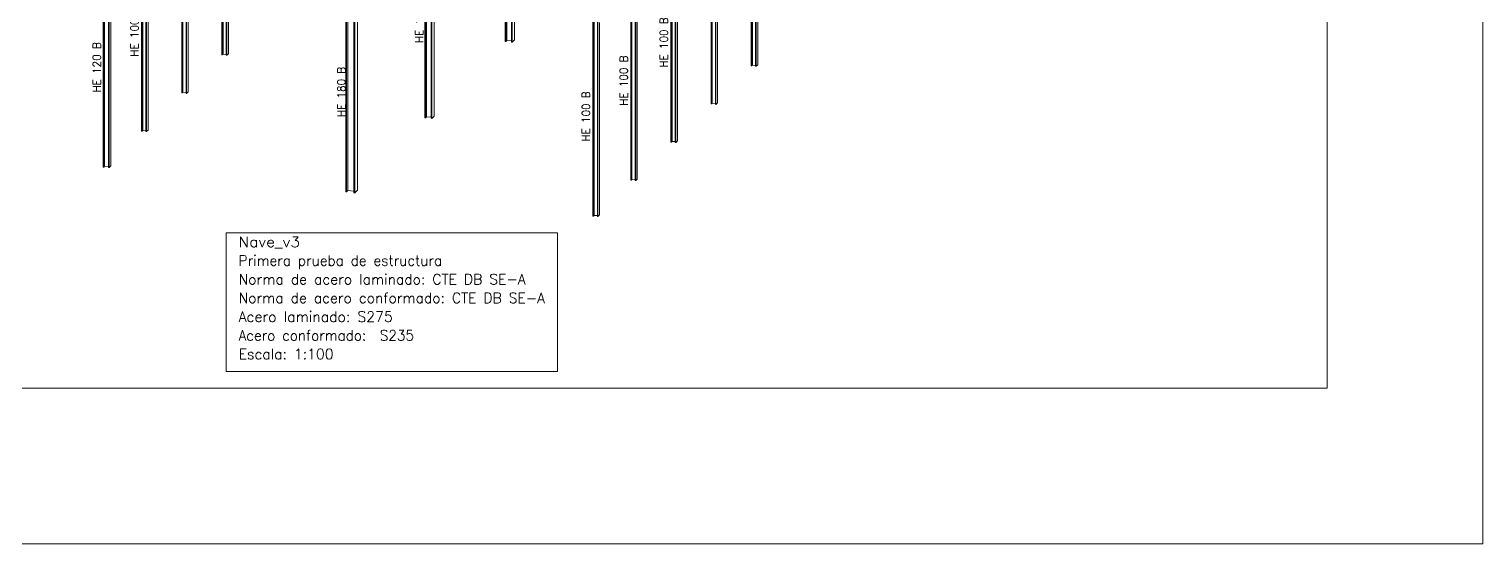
# Model space of a CAD drawing. Header units: millimetres. Extents: x 0 to 42, y 0 to 29.7.
# Drawn here: x 14.02 to 42, y 0 to 9.92 of the extents above; entities that cross this region are included whole.
import ezdxf
from ezdxf.enums import TextEntityAlignment as Align

# ---------------------------------------------------------------- set-up
doc = ezdxf.new("R2010")
doc.units = ezdxf.units.MM
for name, color, linetype, lineweight in [('BARRAS_DE_ACERO', 7, 'Continuous', 9), ('RECUAD_LIMITES', 2, 'Continuous', 0), ('RECUAD_MARCO', 1, 'Continuous', 20), ('REFERENCIA_DE_LAS_BARRAS', 2, 'Continuous', 9), ('TABLAS', 1, 'Continuous', 9)]:
    doc.layers.add(name, color=color, linetype=linetype, lineweight=lineweight)
doc.styles.add('CYPETXT', font='romans__.ttf', dxfattribs={"height": 0.2})

msp = doc.modelspace()

# ---------------------------------------------------------------- linework, layer by layer
at = {"layer": 'BARRAS_DE_ACERO'}
for p, q in [((28.00141, 9.218), (28.00141, 12.92989)), ((28.01092, 13.00275), (28.01092, 9.20177)), ((27.91581, 12.84849), (27.91581, 9.21132)), ((27.92532, 12.85752), (27.92532, 9.21037)), ((27.93985, 9.22418), (27.93985, 12.87134)), ((27.14327, 12.11377), (27.14327, 8.47659)), ((27.15278, 8.47564), (27.15278, 12.1228)), ((27.22887, 12.19517), (27.22887, 8.48327)), ((27.23838, 12.26801), (27.23838, 8.46704)), ((26.46583, 11.62789), (26.46583, 7.73231)), ((26.49674, 11.49887), (26.49674, 7.7617)), ((26.37073, 11.37904), (26.37073, 7.74186)), ((26.38024, 7.7409), (26.38024, 11.38807)), ((26.39476, 11.40188), (26.39476, 7.75472)), ((26.45632, 7.74854), (26.45632, 11.46043)), ((15.44394, 11.01612), (15.44394, 7.25986)), ((15.47193, 7.27549), (15.47193, 11.01331)), ((15.55806, 7.2484), (15.55806, 11.04343)), ((16.18273, 10.94194), (16.18273, 7.95249)), ((16.19224, 7.95154), (16.19224, 10.94098)), ((16.20676, 10.93953), (16.20676, 7.96535)), ((16.26832, 7.95917), (16.26832, 10.93334)), ((16.30873, 10.92929), (16.30873, 7.97233)), ((16.95527, 10.86438), (16.95527, 8.68723)), ((16.96478, 10.86342), (16.96478, 8.68627)), ((16.9793, 8.70008), (16.9793, 10.86197)), ((17.08128, 8.70707), (17.08128, 10.85172)), ((17.72781, 9.42196), (17.72781, 10.7868)), ((17.81341, 10.77821), (17.81341, 9.42863)), ((17.85382, 9.4418), (17.85382, 10.77415)), ((24.9671, 6.30693), (24.9671, 10.82351)), ((25.62222, 10.63912), (25.62222, 7.01999)), ((25.68378, 10.69766), (25.68378, 7.01381)), ((25.69329, 6.99758), (25.69329, 10.70671)), ((25.72419, 7.02697), (25.72419, 10.7641)), ((20.15368, 6.80509), (20.15368, 10.54323)), ((20.27174, 10.53137), (20.27174, 6.79324)), ((20.28505, 6.76404), (20.28505, 10.51124)), ((20.34068, 6.81694), (20.34068, 10.52446)), ((21.6378, 8.21057), (21.6378, 10.39422)), ((21.64921, 8.20943), (21.64921, 10.39307)), ((21.66976, 10.39101), (21.66976, 8.22897)), ((25.59819, 10.61627), (25.59819, 7.00713)), ((25.6077, 10.62531), (25.6077, 7.00617)), ((23.18288, 9.68004), (23.18288, 10.23909)), ((23.31603, 9.66667), (23.31603, 10.22571)), ((23.35929, 9.70781), (23.35929, 10.22137)), ((24.95759, 6.32316), (24.95759, 10.12933)), ((24.872, 10.06949), (24.872, 6.31648)), ((24.998, 6.33632), (24.998, 10.04544)), ((23.1943, 9.67889), (23.18288, 9.68004)), ((23.21484, 9.69844), (23.1943, 9.67889)), ((23.30462, 9.68943), (23.30462, 9.66781)), ((23.30462, 9.66781), (23.31603, 9.66667)), ((23.31603, 9.66667), (23.35929, 9.70781)), ((17.73732, 9.421), (17.72781, 9.42196)), ((17.73732, 9.421), (17.75185, 9.43481)), ((17.81341, 9.42863), (17.75185, 9.43481)), ((17.81341, 9.41336), (17.81341, 9.42863)), ((17.82292, 9.41241), (17.81341, 9.41336)), ((27.92532, 9.21037), (27.91581, 9.21132)), ((27.93985, 9.22418), (27.92532, 9.21037)), ((28.00141, 9.218), (27.93985, 9.22418)), ((28.00141, 9.218), (28.00141, 9.20273)), ((28.00141, 9.20273), (28.01092, 9.20177)), ((28.01092, 9.20177), (28.04182, 9.23116)), ((16.96478, 8.68627), (16.95527, 8.68723)), ((16.96478, 8.68627), (16.9793, 8.70008)), ((17.04086, 8.67863), (17.04086, 8.6939)), ((17.04086, 8.67863), (17.05037, 8.67768)), ((27.14327, 8.47659), (27.15278, 8.47564)), ((27.16731, 8.48945), (27.15278, 8.47564)), ((27.22887, 8.468), (27.22887, 8.48327)), ((27.23838, 8.46704), (27.22887, 8.468)), ((27.26928, 8.49643), (27.23838, 8.46704)), ((21.64921, 8.20943), (21.6378, 8.21057)), ((21.64921, 8.20943), (21.66976, 8.22897)), ((21.66976, 8.22897), (21.75953, 8.21997)), ((21.75953, 8.19835), (21.75953, 8.21997)), ((21.77095, 8.19721), (21.75953, 8.19835)), ((16.18273, 7.95249), (16.19224, 7.95154)), ((16.20676, 7.96535), (16.19224, 7.95154)), ((16.26832, 7.95917), (16.20676, 7.96535)), ((16.26832, 7.95917), (16.26832, 7.9439)), ((16.26832, 7.9439), (16.27783, 7.94294)), ((26.37073, 7.74186), (26.38024, 7.7409)), ((26.38024, 7.7409), (26.39476, 7.75472)), ((26.39476, 7.75472), (26.45632, 7.74854)), ((26.45632, 7.74854), (26.45632, 7.73326)), ((26.46583, 7.73231), (26.45632, 7.73326)), ((26.49674, 7.7617), (26.46583, 7.73231)), ((15.4544, 7.25881), (15.47193, 7.27549)), ((15.59514, 7.28367), (15.55806, 7.2484)), ((15.44394, 7.25986), (15.4544, 7.25881)), ((15.5476, 7.24945), (15.5476, 7.26789)), ((15.55806, 7.2484), (15.5476, 7.24945)), ((25.59819, 7.00713), (25.6077, 7.00617)), ((25.6077, 7.00617), (25.62222, 7.01999)), ((25.62222, 7.01999), (25.68378, 7.01381)), ((25.68378, 7.01381), (25.68378, 6.99853)), ((25.69329, 6.99758), (25.68378, 6.99853)), ((25.72419, 7.02697), (25.69329, 6.99758)), ((20.11386, 6.78123), (20.12718, 6.77989)), ((20.12718, 6.77989), (20.15368, 6.80509)), ((20.27174, 6.79324), (20.15368, 6.80509)), ((20.27174, 6.76538), (20.27174, 6.79324)), ((20.28505, 6.76404), (20.27174, 6.76538)), ((20.34068, 6.81694), (20.28505, 6.76404)), ((24.88151, 6.31553), (24.872, 6.31648)), ((24.95759, 6.30789), (24.95759, 6.32316)), ((24.9671, 6.30693), (24.95759, 6.30789)), ((24.998, 6.33632), (24.9671, 6.30693))]:
    msp.add_line(p, q, dxfattribs=at)
for points in [[(28.04182, 9.23116), (28.04182, 12.96831), (28.04182, 12.97534), (28.04182, 13.01384)], [(27.91581, 12.84849), (27.26928, 12.23359), (27.26928, 8.49643)], [(27.22887, 8.48327), (27.16731, 8.48945), (27.16731, 12.13662)], [(15.4544, 7.25881), (15.4544, 11.06304), (15.44584, 11.0639)], [(15.47193, 7.27549), (15.5476, 7.26789), (15.5476, 11.00571)], [(16.18273, 10.94194), (15.59514, 11.00094), (15.59514, 7.28367)], [(16.27783, 10.93239), (16.27783, 7.94294), (16.30873, 7.97233)], [(16.9793, 8.70008), (17.04086, 8.6939), (17.04086, 10.85578)], [(17.05037, 10.85483), (17.05037, 8.67768), (17.08128, 8.70707)], [(17.72781, 10.7868), (17.73732, 10.78585), (17.73732, 9.421)], [(17.7537, 10.7842), (17.75185, 10.78439), (17.75185, 9.43481)], [(17.82292, 10.77725), (17.82292, 9.41241), (17.85382, 9.4418)], [(20.11386, 6.78123), (20.11386, 10.54723), (18.62636, 10.69658)], [(24.88151, 10.84149), (24.88151, 6.31553), (24.89603, 6.32934), (24.95759, 6.32316)], [(20.12718, 6.77989), (20.12718, 10.58412), (20.11862, 10.58497)], [(21.81421, 8.23835), (21.77095, 8.19721), (21.77095, 10.38085), (21.75953, 10.38199), (21.75953, 8.21997)], [(21.81421, 8.23835), (21.81421, 10.37651), (23.18288, 10.23909)], [(23.18288, 10.23909), (23.1943, 10.23794), (23.1943, 9.67889)], [(23.30462, 10.22686), (23.21484, 10.23588), (23.21484, 9.69844)], [(23.21484, 9.69844), (23.30462, 9.68943), (23.30462, 10.22686)], [(24.89603, 6.32934), (24.89603, 10.06708), (24.88707, 10.06797)]]:
    msp.add_lwpolyline(points, dxfattribs=at)
at = {"layer": 'RECUAD_LIMITES'}
msp.add_lwpolyline([(0, 0), (42, 0), (42, 29.7), (0, 29.7), (0, 0)], close=True, dxfattribs=at)
at = {"layer": 'RECUAD_MARCO'}
msp.add_lwpolyline([(3, 3), (39, 3), (39, 26.7), (3, 26.7), (3, 3)], close=True, dxfattribs=at)
at = {"layer": 'TABLAS'}
msp.add_lwpolyline([(17.811, 3.3232), (24.189, 3.3232), (24.189, 5.9932), (17.811, 5.9932), (17.811, 3.3232)], close=True, dxfattribs=at)

# ---------------------------------------------------------------- texts
at = {"layer": 'REFERENCIA_DE_LAS_BARRAS', "style": 'CYPETXT', "width": 0.776302}
for s, p, p2 in [('HE 140 B', (21.60428, 9.6476), (21.60428, 10.6151)), ('HE 100 B', (16.12401, 9.38555), (16.12401, 10.35305)), ('HE 100 B', (26.31201, 9.17492), (26.31201, 10.14242)), ('HE 120 B', (15.39782, 8.6949), (15.39782, 9.6624)), ('HE 100 B', (25.53947, 8.44019), (25.53947, 9.40769)), ('HE 180 B', (20.10555, 8.22222), (20.10555, 9.18972)), ('HE 100 B', (24.81328, 7.74954), (24.81328, 8.71704))]:
    msp.add_text(s, height=0.153333, rotation=90, dxfattribs=at).set_placement(p, p2, align=Align.FIT)
at = {"layer": 'TABLAS', "style": 'CYPETXT'}
for s, width, p, p2 in [('Nave_v3', 0.901739, (18.051, 5.7182), (19.233, 5.7182)), ('Primera prueba de estructura', 0.829206, (18.051, 5.3582), (21.969, 5.3582)), ('Norma de acero laminado: CTE DB SE-A', 0.827221, (18.051, 4.9982), (23.577, 4.9982)), ('Norma de acero conformado: CTE DB SE-A', 0.828138, (18.051, 4.6382), (23.949, 4.6382)), ('Acero laminado: S275', 0.855931, (18.051, 4.2782), (21.018, 4.2782)), ('Acero conformado:  S235 ', 0.813274, (18.051, 3.9182), (21.558, 3.9182)), ('Escala: 1:100', 0.854937, (18.051, 3.5582), (19.878, 3.5582))]:
    msp.add_text(s, height=0.2, dxfattribs=dict(at, width=width)).set_placement(p, p2, align=Align.FIT)

doc.saveas('drawing.dxf')
